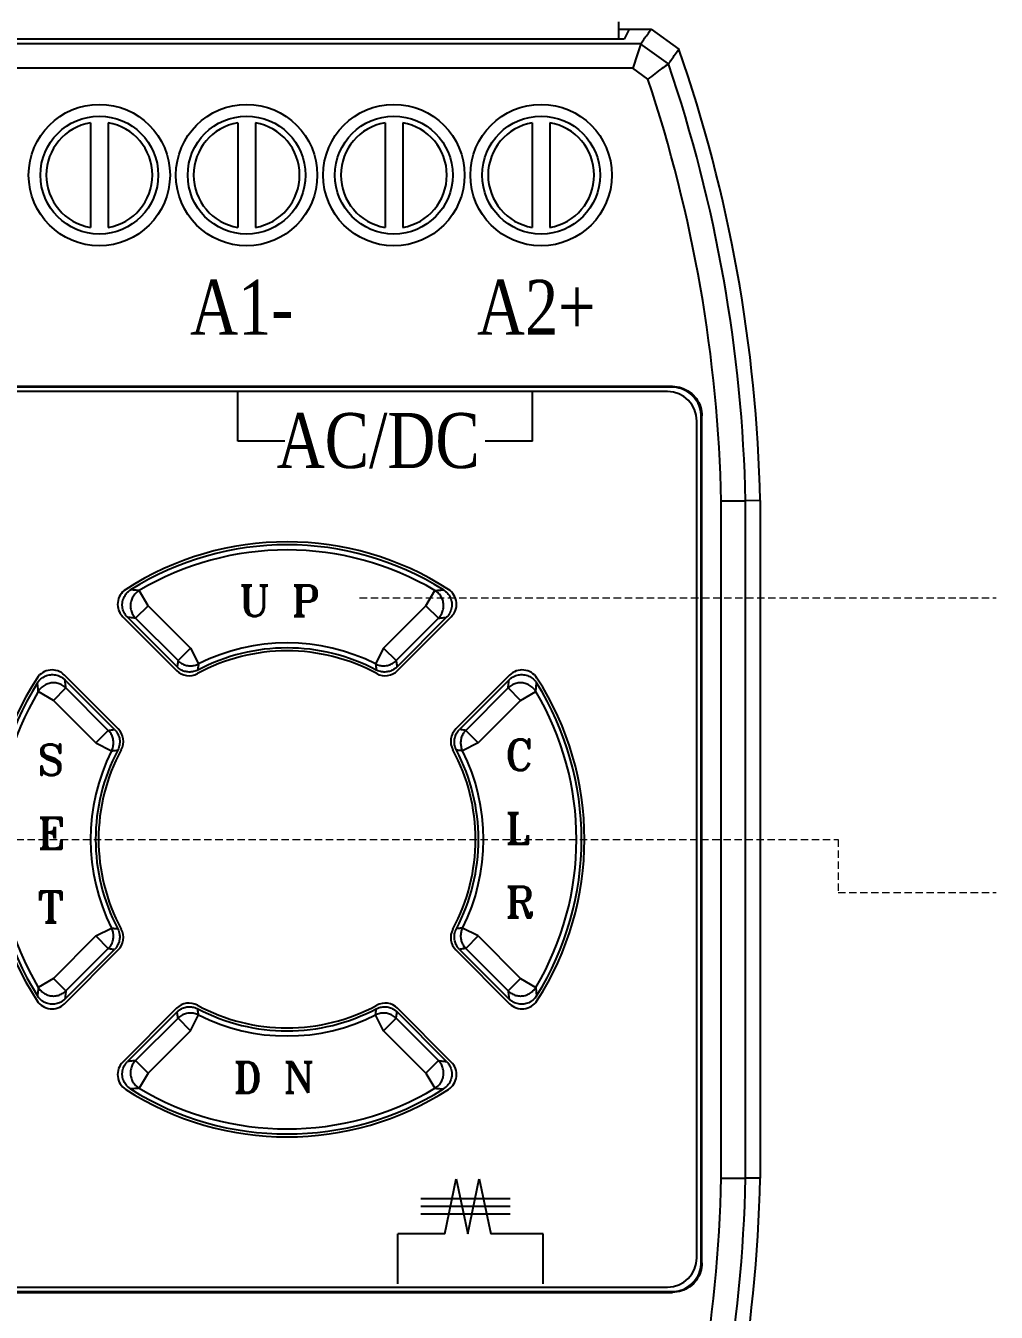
# Model space of a CAD drawing. Header units: millimetres. Extents: x 25 to 865, y 44 to 1047.
# Drawn here: x 92.95 to 125.9, y 573.18 to 616.86 of the extents above; entities that cross this region are included whole.
import ezdxf
from ezdxf.enums import TextEntityAlignment as Align

# ---------------------------------------------------------------- set-up
doc = ezdxf.new("R2010")
doc.units = ezdxf.units.MM
doc.linetypes.add('DASHED2', pattern=[0.375, 0.25, -0.125])
doc.layers.add('40', color=4, linetype='Continuous')
doc.styles.add('SS', font='batang.ttc', dxfattribs={"width": 0.8})
doc.styles.add('STYLE2', font='romant.shx')

msp = doc.modelspace()

# ---------------------------------------------------------------- linework, layer by layer
at = {"color": 7, "linetype": 'Continuous'}
for p, q in [((113.07, 616.985), (113.07, 616.396)), ((113.07, 616.735), (114.178, 616.735)), ((113.432, 616.735), (113.262, 616.396)), ((114.178, 616.735), (115.122, 616.064)), ((113.824, 616.239), (41.942, 616.239)), ((113.262, 616.396), (42.504, 616.396)), ((114.77, 615.561), (113.824, 616.239)), ((113.558, 615.411), (42.208, 615.411)), ((114.071, 615.043), (113.558, 615.411)), ((95.145, 613.56), (95.145, 610.01)), ((95.745, 613.56), (95.745, 610.01)), ((100.145, 613.56), (100.145, 610.01)), ((100.745, 613.56), (100.745, 610.01)), ((105.145, 613.56), (105.145, 610.01)), ((105.745, 613.56), (105.745, 610.01)), ((110.145, 613.56), (110.145, 610.01)), ((110.745, 613.56), (110.745, 610.01)), ((114.908, 604.609), (40.858, 604.609)), ((114.883, 604.585), (40.883, 604.585)), ((114.733, 604.435), (41.033, 604.435)), ((100.147, 602.758), (100.147, 604.456)), ((110.147, 602.758), (110.147, 604.456)), ((114.908, 604.609), (114.883, 604.585)), ((115.907, 603.609), (115.883, 603.585)), ((115.883, 574.885), (115.883, 603.585)), ((115.907, 574.86), (115.907, 603.609)), ((115.733, 575.035), (115.733, 603.435)), ((116.559, 600.729), (117.387, 600.729)), ((116.559, 577.756), (116.559, 600.714)), ((117.883, 600.735), (117.387, 600.729)), ((117.387, 577.74), (117.387, 600.729)), ((117.883, 600.735), (117.883, 577.735)), ((97.102, 597.165), (96.795, 597.681)), ((106.534, 597.165), (106.841, 597.681)), ((97.102, 597.165), (96.678, 596.741)), ((97.102, 597.165), (98.54, 595.727)), ((105.096, 595.727), (106.534, 597.165)), ((106.534, 597.165), (106.958, 596.741)), ((96.241, 596.792), (98.064, 594.968)), ((96.4, 596.774), (98.083, 595.091)), ((96.678, 596.741), (98.116, 595.303)), ((105.52, 595.303), (106.958, 596.741)), ((105.553, 595.091), (107.236, 596.774)), ((105.571, 594.968), (107.395, 596.792)), ((98.54, 595.727), (98.116, 595.303)), ((98.54, 595.727), (98.81, 595.192)), ((105.096, 595.727), (104.826, 595.192)), ((105.096, 595.727), (105.52, 595.303)), ((96.085, 592.988), (94.261, 594.812)), ((109.375, 594.812), (107.551, 592.988)), ((93.887, 593.951), (94.311, 594.375)), ((95.962, 592.97), (94.278, 594.653)), ((95.75, 592.937), (94.311, 594.375)), ((109.358, 594.653), (107.674, 592.97)), ((109.324, 594.375), (107.886, 592.937)), ((109.749, 593.951), (109.324, 594.375)), ((93.887, 593.951), (93.372, 594.257)), ((95.325, 592.513), (93.887, 593.951)), ((109.749, 593.951), (108.31, 592.513)), ((109.749, 593.951), (110.264, 594.257)), ((95.325, 592.513), (95.75, 592.937)), ((108.31, 592.513), (107.886, 592.937)), ((95.325, 592.513), (95.861, 592.242)), ((108.31, 592.513), (107.775, 592.242)), ((95.325, 585.957), (95.861, 586.227)), ((108.31, 585.957), (107.775, 586.227)), ((93.887, 584.519), (95.325, 585.957)), ((95.325, 585.957), (95.75, 585.533)), ((108.31, 585.957), (107.886, 585.533)), ((108.31, 585.957), (109.749, 584.519)), ((94.261, 583.658), (96.085, 585.481)), ((94.278, 583.816), (95.962, 585.5)), ((94.311, 584.095), (95.75, 585.533)), ((107.551, 585.481), (109.375, 583.658)), ((107.674, 585.5), (109.358, 583.816)), ((107.886, 585.533), (109.324, 584.095)), ((93.887, 584.519), (93.372, 584.212)), ((93.887, 584.519), (94.311, 584.095)), ((109.749, 584.519), (109.324, 584.095)), ((109.749, 584.519), (110.264, 584.212)), ((98.064, 583.501), (96.241, 581.678)), ((107.395, 581.678), (105.571, 583.501)), ((98.083, 583.378), (96.4, 581.695)), ((98.116, 583.166), (96.678, 581.728)), ((98.54, 582.742), (98.116, 583.166)), ((98.54, 582.742), (98.81, 583.278)), ((105.096, 582.742), (104.826, 583.278)), ((105.096, 582.742), (105.52, 583.166)), ((106.958, 581.728), (105.52, 583.166)), ((107.236, 581.695), (105.553, 583.378)), ((98.54, 582.742), (97.102, 581.304)), ((106.534, 581.304), (105.096, 582.742)), ((97.102, 581.304), (96.678, 581.728)), ((106.534, 581.304), (106.958, 581.728)), ((97.102, 581.304), (96.795, 580.789)), ((106.534, 581.304), (106.841, 580.789)), ((116.559, 577.74), (117.387, 577.74)), ((117.883, 577.735), (117.387, 577.74)), ((105.575, 574.151), (105.575, 575.85)), ((110.51, 574.151), (110.51, 575.85)), ((115.907, 574.86), (115.883, 574.885)), ((40.858, 573.86), (114.908, 573.86)), ((40.883, 573.885), (114.883, 573.885)), ((41.033, 574.035), (114.733, 574.035)), ((114.908, 573.86), (114.883, 573.885))]:
    msp.add_line(p, q, dxfattribs=at)
for p, q in [((101.746, 602.758), (100.147, 602.758)), ((110.147, 602.758), (108.549, 602.758)), ((107.174, 575.85), (107.564, 577.718)), ((107.564, 577.718), (107.954, 575.85)), ((107.954, 575.85), (108.344, 577.718)), ((108.344, 577.718), (108.734, 575.85)), ((106.358, 577.042), (109.391, 577.042)), ((106.358, 576.784), (109.391, 576.784)), ((106.358, 576.525), (109.391, 576.525)), ((107.174, 575.85), (105.575, 575.85)), ((110.51, 575.85), (108.734, 575.85))]:
    msp.add_line(p, q)
at = {"color": 1, "linetype": 'DASHED2', "lineweight": 5}
for p, q in [((104.283, 597.435), (120.529, 597.435)), ((120.529, 597.435), (125.899, 597.435)), ((81.383, 589.235), (120.529, 589.235)), ((120.529, 587.435), (125.899, 587.435))]:
    msp.add_line(p, q, dxfattribs=at)
at = {"color": 1, "linetype": 'DASHED2', "lineweight": 18}
msp.add_line((120.529, 589.235), (120.529, 587.435), dxfattribs=at)
at = {"color": 7, "linetype": 'Continuous'}
for centre, radius in [((95.445, 611.785), 2.4), ((100.445, 611.785), 2.4), ((105.445, 611.785), 2.4), ((110.445, 611.785), 2.4), ((95.445, 611.785), 2), ((100.445, 611.785), 2), ((105.445, 611.785), 2), ((110.445, 611.785), 2)]:
    msp.add_circle(centre, radius, dxfattribs=at)
for centre, radius, start, end in [((67.895, 599.643), 50, 1.2509, 19.1721), ((67.895, 599.643), 49.504, 1.2571, 18.7561), ((67.895, 599.643), 48.677, 1.2604, 18.4439), ((95.445, 611.785), 1.8, 99.5941, 260.4059), ((95.445, 611.785), 1.8, 279.5941, 80.4059), ((100.445, 611.785), 1.8, 99.5941, 260.4059), ((100.445, 611.785), 1.8, 279.5941, 80.4059), ((105.445, 611.785), 1.8, 99.5941, 260.4059), ((105.445, 611.785), 1.8, 279.5941, 80.4059), ((110.445, 611.785), 1.8, 99.5941, 260.4059), ((110.445, 611.785), 1.8, 279.5941, 80.4059), ((114.733, 603.435), 1, 0, 90), ((101.818, 589.235), 10.1, 57.1532, 122.8468), ((101.818, 589.235), 10, 57.9075, 122.0925), ((101.818, 589.235), 9.827, 59.2614, 120.7386), ((96.665, 597.216), 0.6, 122.8468, 225), ((106.971, 597.216), 0.6, 315, 57.1532), ((101.818, 589.235), 6.5, 62.2028, 117.7972), ((101.818, 589.235), 6.673, 63.2117, 116.7883), ((101.818, 589.235), 6.4, 61.6015, 118.3985), ((93.837, 594.387), 0.6, 45, 147.1532), ((98.489, 595.392), 0.6, 225, 298.3985), ((105.147, 595.392), 0.6, 241.6015, 315), ((109.799, 594.387), 0.6, 32.8468, 135), ((101.818, 589.235), 10.1, 147.1532, 212.8468), ((101.818, 589.235), 10, 147.9075, 212.0925), ((101.818, 589.235), 10, 327.9075, 32.0925), ((101.818, 589.235), 10.1, 327.1532, 32.8468), ((101.818, 589.235), 9.827, 149.2614, 210.7386), ((101.818, 589.235), 9.827, 329.2614, 30.7386), ((95.66, 592.564), 0.6, 331.6015, 45), ((107.976, 592.564), 0.6, 135, 208.3985), ((101.818, 589.235), 6.673, 153.2117, 206.7883), ((101.818, 589.235), 6.5, 152.2028, 207.7972), ((101.818, 589.235), 6.4, 151.6015, 208.3985), ((101.818, 589.235), 6.4, 331.6015, 28.3985), ((101.818, 589.235), 6.5, 332.2028, 27.7972), ((101.818, 589.235), 6.673, 333.2117, 26.7883), ((95.66, 585.906), 0.6, 315, 28.3985), ((107.976, 585.906), 0.6, 151.6015, 225), ((93.837, 584.082), 0.6, 212.8468, 315), ((98.489, 583.077), 0.6, 61.6015, 135), ((101.818, 589.235), 6.4, 241.6015, 298.3985), ((101.818, 589.235), 6.5, 242.2028, 297.7972), ((105.147, 583.077), 0.6, 45, 118.3985), ((109.799, 584.082), 0.6, 225, 327.1532), ((101.818, 589.235), 6.673, 243.2117, 296.7883), ((96.665, 581.254), 0.6, 135, 237.1532), ((106.971, 581.254), 0.6, 302.8468, 45), ((101.818, 589.235), 10.1, 237.1532, 302.8468), ((101.818, 589.235), 10, 237.9075, 302.0925), ((101.818, 589.235), 9.827, 239.2614, 300.7386), ((67.895, 578.826), 48.677, 341.5561, 358.7396), ((67.895, 578.826), 49.504, 341.2439, 358.7429), ((67.895, 578.826), 50, 340.8279, 358.7491), ((114.733, 575.035), 1, 270, 0)]:
    msp.add_arc(centre, radius, start, end, dxfattribs=at)
for points, knots in [([(113.824, 616.239), (113.858, 616.287), (113.935, 616.395), (114.053, 616.56), (114.137, 616.677), (114.178, 616.735)], [0, 0, 0, 0, 0.1782085, 0.3970842, 0.6092519, 0.6092519, 0.6092519, 0.6092519]), ([(113.824, 616.239), (113.794, 616.149), (113.748, 615.963), (113.65, 615.691), (113.589, 615.505), (113.558, 615.411)], [0, 0, 0, 0, 0.2828747, 0.5732697, 0.8697537, 0.8697537, 0.8697537, 0.8697537]), ([(114.77, 615.561), (114.804, 615.61), (114.881, 615.719), (114.998, 615.886), (115.081, 616.005), (115.122, 616.064)], [0, 0, 0, 0, 0.1794589, 0.3998599, 0.6134957, 0.6134957, 0.6134957, 0.6134957]), ([(114.77, 615.561), (114.695, 615.504), (114.534, 615.401), (114.307, 615.22), (114.15, 615.103), (114.071, 615.043)], [0, 0, 0, 0, 0.2824628, 0.5729851, 0.8701169, 0.8701169, 0.8701169, 0.8701169]), ([(115.883, 603.585), (115.883, 603.689), (115.85, 603.899), (115.705, 604.182), (115.48, 604.407), (115.197, 604.552), (114.987, 604.585), (114.883, 604.585)], [0, 0, 0, 0, 0.31286, 0.625669, 0.938459, 1.251268, 1.564128, 1.564128, 1.564128, 1.564128]), ([(114.908, 604.609), (115.012, 604.609), (115.222, 604.576), (115.505, 604.432), (115.73, 604.207), (115.874, 603.924), (115.907, 603.714), (115.907, 603.609)], [0, 0, 0, 0, 0.31286, 0.625669, 0.938459, 1.251268, 1.564128, 1.564128, 1.564128, 1.564128]), ([(96.294, 596.917), (96.266, 596.97), (96.225, 597.085), (96.219, 597.267), (96.266, 597.443), (96.331, 597.546), (96.37, 597.591)], [0, 0, 0, 0, 0.1816332, 0.3597935, 0.5375269, 0.7188514, 0.7188514, 0.7188514, 0.7188514]), ([(96.795, 597.681), (96.751, 597.654), (96.668, 597.589), (96.574, 597.464), (96.515, 597.318), (96.496, 597.162), (96.517, 597.006), (96.577, 596.861), (96.641, 596.778), (96.678, 596.741)], [0, 0, 0, 0, 0.155419, 0.310822, 0.466265, 0.621712, 0.777156, 0.932553, 1.087999, 1.087999, 1.087999, 1.087999]), ([(96.795, 597.681), (96.763, 597.684), (96.698, 597.69), (96.601, 597.699), (96.537, 597.704), (96.505, 597.707)], [0, 0, 0, 0, 0.097934, 0.1950437, 0.2913484, 0.2913484, 0.2913484, 0.2913484]), ([(106.841, 597.681), (106.873, 597.684), (106.938, 597.69), (107.035, 597.699), (107.099, 597.704), (107.131, 597.707)], [0, 0, 0, 0, 0.097934, 0.1950437, 0.2913484, 0.2913484, 0.2913484, 0.2913484]), ([(106.958, 596.741), (106.995, 596.778), (107.059, 596.861), (107.119, 597.006), (107.14, 597.162), (107.121, 597.318), (107.062, 597.464), (106.968, 597.589), (106.885, 597.654), (106.841, 597.681)], [0, 0, 0, 0, 0.15542, 0.310823, 0.466265, 0.621713, 0.777157, 0.932553, 1.087999, 1.087999, 1.087999, 1.087999]), ([(107.264, 597.593), (107.303, 597.548), (107.368, 597.447), (107.417, 597.272), (107.411, 597.089), (107.371, 596.972), (107.342, 596.918)], [0, 0, 0, 0, 0.1782447, 0.3558606, 0.5359559, 0.7195524, 0.7195524, 0.7195524, 0.7195524]), ([(96.678, 596.741), (96.647, 596.745), (96.585, 596.753), (96.492, 596.764), (96.43, 596.771), (96.4, 596.774)], [0, 0, 0, 0, 0.0941011, 0.1874553, 0.2800793, 0.2800793, 0.2800793, 0.2800793]), ([(106.958, 596.741), (106.989, 596.745), (107.051, 596.753), (107.144, 596.764), (107.206, 596.771), (107.236, 596.774)], [0, 0, 0, 0, 0.0941011, 0.1874553, 0.2800793, 0.2800793, 0.2800793, 0.2800793]), ([(98.116, 595.303), (98.112, 595.28), (98.105, 595.233), (98.094, 595.162), (98.086, 595.115), (98.083, 595.091)], [0, 0, 0, 0, 0.071045, 0.1425531, 0.2145298, 0.2145298, 0.2145298, 0.2145298]), ([(98.116, 595.303), (98.151, 595.268), (98.231, 595.206), (98.37, 595.146), (98.52, 595.122), (98.67, 595.135), (98.766, 595.169), (98.81, 595.192)], [0, 0, 0, 0, 0.1498981, 0.2997689, 0.4496615, 0.5995244, 0.749459, 0.749459, 0.749459, 0.749459]), ([(104.826, 595.192), (104.87, 595.169), (104.965, 595.135), (105.116, 595.122), (105.266, 595.146), (105.405, 595.206), (105.485, 595.268), (105.52, 595.303)], [0, 0, 0, 0, 0.1499076, 0.2997754, 0.4496678, 0.5995313, 0.749459, 0.749459, 0.749459, 0.749459]), ([(105.52, 595.303), (105.524, 595.28), (105.531, 595.233), (105.542, 595.162), (105.549, 595.115), (105.553, 595.091)], [0, 0, 0, 0, 0.071045, 0.1425531, 0.2145298, 0.2145298, 0.2145298, 0.2145298]), ([(93.46, 594.681), (93.504, 594.72), (93.606, 594.785), (93.781, 594.833), (93.964, 594.828), (94.08, 594.788), (94.134, 594.759)], [0, 0, 0, 0, 0.1782447, 0.3558606, 0.5359559, 0.7195524, 0.7195524, 0.7195524, 0.7195524]), ([(98.644, 594.931), (98.594, 594.92), (98.491, 594.909), (98.339, 594.933), (98.245, 594.973), (98.202, 594.999)], [0, 0, 0, 0, 0.1536186, 0.3056904, 0.4569779, 0.4569779, 0.4569779, 0.4569779]), ([(98.81, 595.192), (98.808, 595.169), (98.802, 595.123), (98.794, 595.054), (98.789, 595.008), (98.787, 594.985)], [0, 0, 0, 0, 0.0690716, 0.1385618, 0.2084744, 0.2084744, 0.2084744, 0.2084744]), ([(104.826, 595.192), (104.828, 595.169), (104.834, 595.123), (104.842, 595.054), (104.847, 595.008), (104.849, 594.985)], [0, 0, 0, 0, 0.0690716, 0.1385618, 0.2084744, 0.2084744, 0.2084744, 0.2084744]), ([(105.433, 594.998), (105.389, 594.973), (105.295, 594.932), (105.143, 594.909), (105.041, 594.92), (104.991, 594.932)], [0, 0, 0, 0, 0.1525326, 0.3042974, 0.4570425, 0.4570425, 0.4570425, 0.4570425]), ([(109.5, 594.759), (109.553, 594.787), (109.669, 594.827), (109.85, 594.834), (110.026, 594.787), (110.129, 594.722), (110.174, 594.682)], [0, 0, 0, 0, 0.1816332, 0.3597935, 0.5375269, 0.7188514, 0.7188514, 0.7188514, 0.7188514]), ([(93.372, 594.257), (93.369, 594.29), (93.363, 594.355), (93.354, 594.451), (93.349, 594.516), (93.346, 594.548)], [0, 0, 0, 0, 0.097934, 0.1950437, 0.2913484, 0.2913484, 0.2913484, 0.2913484]), ([(94.311, 594.375), (94.275, 594.412), (94.191, 594.476), (94.046, 594.536), (93.891, 594.557), (93.735, 594.538), (93.589, 594.479), (93.463, 594.384), (93.398, 594.302), (93.372, 594.257)], [0, 0, 0, 0, 0.15542, 0.310823, 0.466265, 0.621713, 0.777157, 0.932553, 1.087999, 1.087999, 1.087999, 1.087999]), ([(94.311, 594.375), (94.307, 594.406), (94.3, 594.468), (94.289, 594.561), (94.282, 594.622), (94.278, 594.653)], [0, 0, 0, 0, 0.0941011, 0.1874553, 0.2800793, 0.2800793, 0.2800793, 0.2800793]), ([(109.324, 594.375), (109.328, 594.406), (109.336, 594.468), (109.347, 594.561), (109.354, 594.622), (109.358, 594.653)], [0, 0, 0, 0, 0.0941011, 0.1874553, 0.2800793, 0.2800793, 0.2800793, 0.2800793]), ([(110.264, 594.257), (110.238, 594.302), (110.173, 594.384), (110.047, 594.479), (109.901, 594.538), (109.745, 594.557), (109.589, 594.536), (109.444, 594.476), (109.361, 594.412), (109.324, 594.375)], [0, 0, 0, 0, 0.155419, 0.310822, 0.466265, 0.621712, 0.777156, 0.932553, 1.087999, 1.087999, 1.087999, 1.087999]), ([(110.264, 594.257), (110.267, 594.29), (110.273, 594.355), (110.282, 594.451), (110.287, 594.516), (110.29, 594.548)], [0, 0, 0, 0, 0.097934, 0.1950437, 0.2913484, 0.2913484, 0.2913484, 0.2913484]), ([(95.75, 592.937), (95.773, 592.941), (95.82, 592.948), (95.891, 592.959), (95.938, 592.966), (95.962, 592.97)], [0, 0, 0, 0, 0.071045, 0.1425531, 0.2145298, 0.2145298, 0.2145298, 0.2145298]), ([(95.861, 592.242), (95.883, 592.287), (95.917, 592.382), (95.931, 592.533), (95.907, 592.683), (95.847, 592.821), (95.785, 592.901), (95.75, 592.937)], [0, 0, 0, 0, 0.1499076, 0.2997754, 0.4496678, 0.5995313, 0.749459, 0.749459, 0.749459, 0.749459]), ([(96.054, 592.85), (96.08, 592.806), (96.121, 592.712), (96.144, 592.56), (96.133, 592.457), (96.121, 592.408)], [0, 0, 0, 0, 0.1525326, 0.3042974, 0.4570425, 0.4570425, 0.4570425, 0.4570425]), ([(107.514, 592.409), (107.503, 592.459), (107.492, 592.561), (107.516, 592.713), (107.556, 592.807), (107.582, 592.851)], [0, 0, 0, 0, 0.1536186, 0.3056904, 0.4569779, 0.4569779, 0.4569779, 0.4569779]), ([(107.886, 592.937), (107.863, 592.941), (107.816, 592.948), (107.745, 592.959), (107.698, 592.966), (107.674, 592.97)], [0, 0, 0, 0, 0.071045, 0.1425531, 0.2145298, 0.2145298, 0.2145298, 0.2145298]), ([(107.886, 592.937), (107.851, 592.901), (107.789, 592.822), (107.729, 592.683), (107.705, 592.533), (107.719, 592.382), (107.752, 592.287), (107.775, 592.242)], [0, 0, 0, 0, 0.1498981, 0.2997689, 0.4496615, 0.5995244, 0.749459, 0.749459, 0.749459, 0.749459]), ([(95.861, 592.242), (95.884, 592.245), (95.93, 592.25), (95.999, 592.258), (96.045, 592.263), (96.068, 592.266)], [0, 0, 0, 0, 0.0690716, 0.1385618, 0.2084744, 0.2084744, 0.2084744, 0.2084744]), ([(107.775, 592.242), (107.752, 592.245), (107.706, 592.25), (107.637, 592.258), (107.591, 592.263), (107.568, 592.266)], [0, 0, 0, 0, 0.0690716, 0.1385618, 0.2084744, 0.2084744, 0.2084744, 0.2084744]), ([(95.75, 585.533), (95.785, 585.568), (95.847, 585.648), (95.907, 585.787), (95.931, 585.936), (95.917, 586.087), (95.883, 586.183), (95.861, 586.227)], [0, 0, 0, 0, 0.1498981, 0.2997689, 0.4496615, 0.5995244, 0.749459, 0.749459, 0.749459, 0.749459]), ([(95.861, 586.227), (95.884, 586.224), (95.93, 586.219), (95.999, 586.211), (96.045, 586.206), (96.068, 586.204)], [0, 0, 0, 0, 0.0690716, 0.1385618, 0.2084744, 0.2084744, 0.2084744, 0.2084744]), ([(107.775, 586.227), (107.752, 586.224), (107.706, 586.219), (107.637, 586.211), (107.591, 586.206), (107.568, 586.204)], [0, 0, 0, 0, 0.0690716, 0.1385618, 0.2084744, 0.2084744, 0.2084744, 0.2084744]), ([(107.775, 586.227), (107.752, 586.183), (107.719, 586.087), (107.705, 585.936), (107.729, 585.787), (107.789, 585.648), (107.851, 585.568), (107.886, 585.533)], [0, 0, 0, 0, 0.1499076, 0.2997754, 0.4496678, 0.5995313, 0.749459, 0.749459, 0.749459, 0.749459]), ([(96.121, 586.061), (96.133, 586.011), (96.144, 585.908), (96.12, 585.756), (96.079, 585.662), (96.054, 585.619)], [0, 0, 0, 0, 0.1536186, 0.3056904, 0.4569779, 0.4569779, 0.4569779, 0.4569779]), ([(107.582, 585.62), (107.556, 585.663), (107.515, 585.758), (107.492, 585.91), (107.503, 586.012), (107.515, 586.062)], [0, 0, 0, 0, 0.1525326, 0.3042974, 0.4570425, 0.4570425, 0.4570425, 0.4570425]), ([(95.75, 585.533), (95.773, 585.529), (95.82, 585.522), (95.891, 585.51), (95.938, 585.503), (95.962, 585.5)], [0, 0, 0, 0, 0.071045, 0.1425531, 0.2145298, 0.2145298, 0.2145298, 0.2145298]), ([(107.886, 585.533), (107.863, 585.529), (107.816, 585.522), (107.745, 585.51), (107.698, 585.503), (107.674, 585.5)], [0, 0, 0, 0, 0.071045, 0.1425531, 0.2145298, 0.2145298, 0.2145298, 0.2145298]), ([(93.372, 584.212), (93.369, 584.18), (93.363, 584.115), (93.354, 584.018), (93.349, 583.954), (93.346, 583.922)], [0, 0, 0, 0, 0.097934, 0.1950437, 0.2913484, 0.2913484, 0.2913484, 0.2913484]), ([(93.372, 584.212), (93.398, 584.168), (93.463, 584.085), (93.589, 583.991), (93.735, 583.932), (93.891, 583.912), (94.046, 583.934), (94.191, 583.994), (94.275, 584.058), (94.311, 584.095)], [0, 0, 0, 0, 0.155419, 0.310822, 0.466265, 0.621712, 0.777156, 0.932553, 1.087999, 1.087999, 1.087999, 1.087999]), ([(94.311, 584.095), (94.307, 584.063), (94.3, 584.001), (94.289, 583.909), (94.282, 583.847), (94.278, 583.816)], [0, 0, 0, 0, 0.0941011, 0.1874553, 0.2800793, 0.2800793, 0.2800793, 0.2800793]), ([(109.324, 584.095), (109.361, 584.058), (109.444, 583.994), (109.589, 583.934), (109.745, 583.912), (109.901, 583.932), (110.047, 583.991), (110.173, 584.085), (110.238, 584.168), (110.264, 584.212)], [0, 0, 0, 0, 0.15542, 0.310823, 0.466265, 0.621713, 0.777157, 0.932553, 1.087999, 1.087999, 1.087999, 1.087999]), ([(109.324, 584.095), (109.328, 584.063), (109.336, 584.001), (109.347, 583.909), (109.354, 583.847), (109.358, 583.816)], [0, 0, 0, 0, 0.0941011, 0.1874553, 0.2800793, 0.2800793, 0.2800793, 0.2800793]), ([(110.264, 584.212), (110.267, 584.18), (110.273, 584.115), (110.282, 584.018), (110.287, 583.954), (110.29, 583.922)], [0, 0, 0, 0, 0.097934, 0.1950437, 0.2913484, 0.2913484, 0.2913484, 0.2913484]), ([(94.136, 583.711), (94.082, 583.683), (93.967, 583.642), (93.786, 583.636), (93.61, 583.683), (93.507, 583.748), (93.461, 583.787)], [0, 0, 0, 0, 0.1816332, 0.3597935, 0.5375269, 0.7188514, 0.7188514, 0.7188514, 0.7188514]), ([(98.203, 583.471), (98.246, 583.497), (98.341, 583.537), (98.493, 583.56), (98.595, 583.55), (98.645, 583.538)], [0, 0, 0, 0, 0.1525326, 0.3042974, 0.4570425, 0.4570425, 0.4570425, 0.4570425]), ([(98.81, 583.278), (98.808, 583.301), (98.802, 583.346), (98.794, 583.415), (98.789, 583.462), (98.787, 583.485)], [0, 0, 0, 0, 0.0690716, 0.1385618, 0.2084744, 0.2084744, 0.2084744, 0.2084744]), ([(104.826, 583.278), (104.828, 583.301), (104.834, 583.346), (104.842, 583.415), (104.847, 583.462), (104.849, 583.485)], [0, 0, 0, 0, 0.0690716, 0.1385618, 0.2084744, 0.2084744, 0.2084744, 0.2084744]), ([(104.992, 583.538), (105.042, 583.55), (105.145, 583.56), (105.297, 583.537), (105.391, 583.496), (105.434, 583.471)], [0, 0, 0, 0, 0.1536186, 0.3056904, 0.4569779, 0.4569779, 0.4569779, 0.4569779]), ([(110.176, 583.789), (110.131, 583.75), (110.03, 583.685), (109.855, 583.636), (109.672, 583.641), (109.555, 583.682), (109.501, 583.71)], [0, 0, 0, 0, 0.1782447, 0.3558606, 0.5359559, 0.7195524, 0.7195524, 0.7195524, 0.7195524]), ([(98.116, 583.166), (98.112, 583.19), (98.105, 583.237), (98.094, 583.307), (98.086, 583.355), (98.083, 583.378)], [0, 0, 0, 0, 0.071045, 0.1425531, 0.2145298, 0.2145298, 0.2145298, 0.2145298]), ([(98.81, 583.278), (98.766, 583.3), (98.67, 583.334), (98.52, 583.348), (98.37, 583.324), (98.231, 583.264), (98.151, 583.202), (98.116, 583.166)], [0, 0, 0, 0, 0.1499076, 0.2997754, 0.4496678, 0.5995313, 0.749459, 0.749459, 0.749459, 0.749459]), ([(105.52, 583.166), (105.485, 583.202), (105.405, 583.264), (105.266, 583.324), (105.116, 583.348), (104.965, 583.334), (104.87, 583.3), (104.826, 583.278)], [0, 0, 0, 0, 0.1498981, 0.2997689, 0.4496615, 0.5995244, 0.749459, 0.749459, 0.749459, 0.749459]), ([(105.52, 583.166), (105.524, 583.19), (105.531, 583.237), (105.542, 583.307), (105.549, 583.355), (105.553, 583.378)], [0, 0, 0, 0, 0.071045, 0.1425531, 0.2145298, 0.2145298, 0.2145298, 0.2145298]), ([(96.678, 581.728), (96.647, 581.724), (96.585, 581.717), (96.492, 581.706), (96.43, 581.699), (96.4, 581.695)], [0, 0, 0, 0, 0.0941011, 0.1874553, 0.2800793, 0.2800793, 0.2800793, 0.2800793]), ([(96.678, 581.728), (96.641, 581.692), (96.577, 581.608), (96.517, 581.463), (96.496, 581.307), (96.515, 581.151), (96.574, 581.006), (96.668, 580.88), (96.751, 580.815), (96.795, 580.789)], [0, 0, 0, 0, 0.15542, 0.310823, 0.466265, 0.621713, 0.777157, 0.932553, 1.087999, 1.087999, 1.087999, 1.087999]), ([(106.841, 580.789), (106.885, 580.815), (106.968, 580.88), (107.062, 581.006), (107.121, 581.151), (107.14, 581.307), (107.119, 581.463), (107.059, 581.608), (106.995, 581.692), (106.958, 581.728)], [0, 0, 0, 0, 0.155419, 0.310822, 0.466265, 0.621712, 0.777156, 0.932553, 1.087999, 1.087999, 1.087999, 1.087999]), ([(106.958, 581.728), (106.989, 581.724), (107.051, 581.717), (107.144, 581.706), (107.206, 581.699), (107.236, 581.695)], [0, 0, 0, 0, 0.0941011, 0.1874553, 0.2800793, 0.2800793, 0.2800793, 0.2800793]), ([(96.372, 580.876), (96.333, 580.921), (96.268, 581.023), (96.219, 581.197), (96.224, 581.38), (96.265, 581.497), (96.293, 581.551)], [0, 0, 0, 0, 0.1782447, 0.3558606, 0.5359559, 0.7195524, 0.7195524, 0.7195524, 0.7195524]), ([(107.342, 581.553), (107.37, 581.499), (107.411, 581.384), (107.417, 581.202), (107.37, 581.027), (107.305, 580.924), (107.265, 580.878)], [0, 0, 0, 0, 0.1816332, 0.3597935, 0.5375269, 0.7188514, 0.7188514, 0.7188514, 0.7188514]), ([(96.795, 580.789), (96.763, 580.785), (96.698, 580.78), (96.601, 580.771), (96.537, 580.765), (96.505, 580.763)], [0, 0, 0, 0, 0.097934, 0.1950437, 0.2913484, 0.2913484, 0.2913484, 0.2913484]), ([(106.841, 580.789), (106.873, 580.785), (106.938, 580.78), (107.035, 580.771), (107.099, 580.765), (107.131, 580.763)], [0, 0, 0, 0, 0.097934, 0.1950437, 0.2913484, 0.2913484, 0.2913484, 0.2913484]), ([(114.883, 573.885), (114.987, 573.885), (115.197, 573.918), (115.48, 574.062), (115.705, 574.287), (115.85, 574.57), (115.883, 574.78), (115.883, 574.885)], [0, 0, 0, 0, 0.31286, 0.625669, 0.938459, 1.251268, 1.564128, 1.564128, 1.564128, 1.564128]), ([(115.907, 574.86), (115.907, 574.756), (115.874, 574.546), (115.73, 574.263), (115.505, 574.038), (115.222, 573.893), (115.012, 573.86), (114.908, 573.86)], [0, 0, 0, 0, 0.31286, 0.625669, 0.938459, 1.251268, 1.564128, 1.564128, 1.564128, 1.564128])]:
    msp.add_open_spline(points, degree=3, knots=knots, dxfattribs=at)
for points in [[(96.37, 597.591), (96.384, 597.607), (96.398, 597.621), (96.412, 597.635)], [(96.412, 597.635), (96.441, 597.662), (96.472, 597.686), (96.505, 597.707)], [(107.131, 597.707), (107.164, 597.686), (107.195, 597.662), (107.224, 597.635)], [(107.224, 597.635), (107.238, 597.622), (107.251, 597.608), (107.264, 597.593)], [(96.33, 596.858), (96.317, 596.877), (96.305, 596.897), (96.294, 596.917)], [(96.4, 596.774), (96.374, 596.8), (96.351, 596.828), (96.33, 596.858)], [(107.306, 596.858), (107.285, 596.828), (107.262, 596.8), (107.236, 596.774)], [(107.342, 596.918), (107.331, 596.897), (107.319, 596.877), (107.306, 596.858)], [(98.128, 595.05), (98.112, 595.063), (98.097, 595.077), (98.083, 595.091)], [(98.202, 594.999), (98.176, 595.014), (98.151, 595.031), (98.128, 595.05)], [(98.738, 594.962), (98.708, 594.949), (98.676, 594.939), (98.644, 594.931)], [(98.787, 594.985), (98.771, 594.976), (98.755, 594.969), (98.738, 594.962)], [(104.898, 594.962), (104.881, 594.969), (104.865, 594.976), (104.849, 594.985)], [(104.991, 594.932), (104.959, 594.939), (104.928, 594.949), (104.898, 594.962)], [(105.508, 595.05), (105.484, 595.031), (105.459, 595.014), (105.433, 594.998)], [(105.553, 595.091), (105.539, 595.077), (105.524, 595.063), (105.508, 595.05)], [(93.346, 594.548), (93.367, 594.581), (93.391, 594.612), (93.418, 594.641)], [(93.418, 594.641), (93.431, 594.655), (93.445, 594.668), (93.46, 594.681)], [(94.134, 594.759), (94.155, 594.748), (94.176, 594.736), (94.195, 594.723)], [(94.195, 594.723), (94.225, 594.702), (94.253, 594.679), (94.278, 594.653)], [(109.358, 594.653), (109.383, 594.679), (109.411, 594.702), (109.441, 594.723)], [(109.441, 594.723), (109.46, 594.736), (109.48, 594.748), (109.5, 594.759)], [(110.174, 594.682), (110.19, 594.669), (110.204, 594.655), (110.218, 594.64)], [(110.218, 594.64), (110.245, 594.612), (110.269, 594.581), (110.29, 594.548)], [(95.962, 592.97), (95.976, 592.955), (95.989, 592.94), (96.002, 592.925)], [(96.002, 592.925), (96.021, 592.901), (96.039, 592.876), (96.054, 592.85)], [(107.582, 592.851), (107.597, 592.877), (107.615, 592.901), (107.633, 592.925)], [(107.633, 592.925), (107.646, 592.94), (107.66, 592.955), (107.674, 592.97)], [(96.091, 592.315), (96.084, 592.298), (96.076, 592.282), (96.068, 592.266)], [(96.121, 592.408), (96.114, 592.376), (96.104, 592.345), (96.091, 592.315)], [(107.545, 592.315), (107.532, 592.345), (107.522, 592.377), (107.514, 592.409)], [(107.568, 592.266), (107.559, 592.282), (107.552, 592.298), (107.545, 592.315)], [(96.068, 586.204), (96.076, 586.188), (96.084, 586.171), (96.091, 586.155)], [(96.091, 586.155), (96.104, 586.124), (96.114, 586.093), (96.121, 586.061)], [(107.515, 586.062), (107.522, 586.093), (107.532, 586.125), (107.545, 586.155)], [(107.545, 586.155), (107.552, 586.171), (107.559, 586.188), (107.568, 586.204)], [(96.002, 585.545), (95.99, 585.529), (95.976, 585.514), (95.962, 585.5)], [(96.054, 585.619), (96.039, 585.593), (96.021, 585.568), (96.002, 585.545)], [(107.634, 585.545), (107.614, 585.568), (107.597, 585.593), (107.582, 585.62)], [(107.674, 585.5), (107.66, 585.514), (107.646, 585.529), (107.634, 585.545)], [(93.418, 583.829), (93.391, 583.858), (93.367, 583.889), (93.346, 583.922)], [(110.29, 583.922), (110.269, 583.889), (110.245, 583.857), (110.218, 583.829)], [(93.461, 583.787), (93.446, 583.8), (93.432, 583.814), (93.418, 583.829)], [(94.195, 583.747), (94.176, 583.734), (94.156, 583.722), (94.136, 583.711)], [(94.278, 583.816), (94.253, 583.791), (94.225, 583.767), (94.195, 583.747)], [(98.128, 583.419), (98.152, 583.438), (98.177, 583.456), (98.203, 583.471)], [(98.645, 583.538), (98.677, 583.53), (98.708, 583.52), (98.738, 583.508)], [(98.738, 583.508), (98.754, 583.501), (98.771, 583.493), (98.787, 583.485)], [(104.849, 583.485), (104.865, 583.493), (104.881, 583.501), (104.898, 583.508)], [(104.898, 583.508), (104.928, 583.52), (104.96, 583.531), (104.992, 583.538)], [(105.434, 583.471), (105.46, 583.455), (105.485, 583.438), (105.508, 583.419)], [(109.441, 583.747), (109.411, 583.768), (109.383, 583.791), (109.358, 583.816)], [(109.501, 583.71), (109.481, 583.721), (109.46, 583.734), (109.441, 583.747)], [(110.218, 583.829), (110.205, 583.815), (110.191, 583.801), (110.176, 583.789)], [(98.083, 583.378), (98.097, 583.393), (98.112, 583.406), (98.128, 583.419)], [(105.508, 583.419), (105.524, 583.406), (105.539, 583.393), (105.553, 583.378)], [(96.293, 581.551), (96.304, 581.572), (96.317, 581.592), (96.33, 581.612)], [(96.33, 581.612), (96.351, 581.641), (96.374, 581.67), (96.4, 581.695)], [(107.236, 581.695), (107.262, 581.669), (107.285, 581.641), (107.306, 581.612)], [(107.306, 581.612), (107.319, 581.593), (107.331, 581.573), (107.342, 581.553)], [(96.412, 580.835), (96.398, 580.848), (96.385, 580.862), (96.372, 580.876)], [(96.505, 580.763), (96.472, 580.784), (96.441, 580.808), (96.412, 580.835)], [(107.224, 580.835), (107.195, 580.808), (107.164, 580.784), (107.131, 580.763)], [(107.265, 580.878), (107.252, 580.863), (107.238, 580.848), (107.224, 580.835)]]:
    msp.add_open_spline(points, degree=3, dxfattribs=at)

# ---------------------------------------------------------------- texts
at = {"color": 0, "style": 'STYLE2'}
for s, height, p in [('U P', 1.0426, (100.178, 596.809)), ('C', 1.043, (109.229, 591.584)), ('S', 1.043, (93.352, 591.419)), ('L', 1.043, (109.229, 589.084)), ('E', 1.043, (93.352, 588.919)), ('T', 1.043, (93.352, 586.419)), ('R', 1.043, (109.229, 586.584)), ('D N', 1.0426, (99.988, 580.63))]:
    msp.add_text(s, height=height, dxfattribs=at).set_placement(p)
at = {"layer": '40', "color": 0, "style": 'SS', "width": 0.8}
for s, p in [('A1-', (100.282, 606.365)), ('A2+', (110.282, 606.365)), ('AC/DC', (104.914, 601.843))]:
    msp.add_text(s, height=1.8658, dxfattribs=at).set_placement(p, align=Align.CENTER)

doc.saveas('drawing.dxf')
